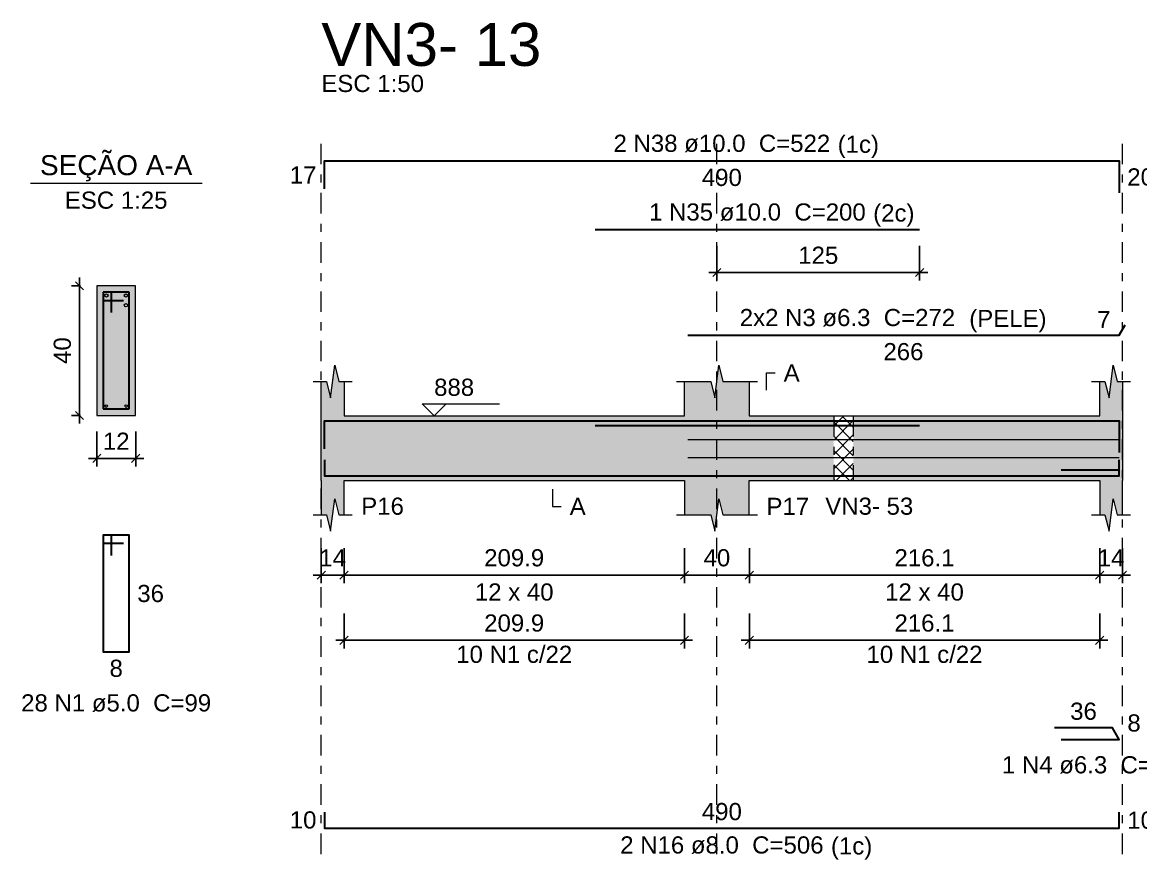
# Model space of a CAD drawing. Header units: millimetres. Extents: x -8 to 605, y -494 to 220.
# Drawn here: x 228.43 to 242.22, y -451.75 to -441.42 of the extents above; entities that cross this region are included whole.
import ezdxf

# ---------------------------------------------------------------- set-up
doc = ezdxf.new("R2010")
doc.units = ezdxf.units.MM
doc.header["$MEASUREMENT"] = 0
doc.linetypes.add('DASHDOT', pattern=[2.54, 1.27, -0.635, 0, -0.635])
doc.linetypes.add('NULL', pattern=[0])
for name, color, linetype, lineweight in [('Descrição da armadura', 7, 'Continuous', 0), ('DT-Arm complementar', 5, 'Continuous', 5), ('DT-Barras na forma', 7, 'Continuous', 30), ('DT-Barras no corte', 5, 'Continuous', 5), ('DT-Barras rebatidas', 7, 'Continuous', 30), ('DT-Cotas', 7, 'Continuous', 5), ('DT-Forma', 5, 'Continuous', 5), ('DT-Hachura forma vigas', 252, 'Continuous', 5), ('DT-Hachura intersecção vigas', 9, 'Continuous', 5), ('DT-Hachura seção vigas', 252, 'Continuous', 5), ('DT-Pontilhado', 9, 'DASHDOT', 5), ('DT-Textos', 7, 'Continuous', 5), ('DT-Título', 5, 'Continuous', 20), ('Textos armaduras', 7, 'Continuous', 0)]:
    doc.layers.add(name, color=color, linetype=linetype, lineweight=lineweight)
doc.styles.add('Arial', font='arial.ttf')
doc.dimstyles.new('UM_25.000000', dxfattribs={"dimtxt": 0.18, "dimasz": 0.1, "dimexe": 0.1, "dimexo": 0.2, "dimgap": 0, "dimtad": 1, "dimtih": 1, "dimtoh": 1, "dimdec": 1, "dimlfac": 25, "dimzin": 0, "dimdsep": 46, "dimtxsty": 'Standard', "dimcen": 0.09, "dimdle": 0.1, "dimadec": 1, "dimazin": 2, "dimtfac": 1, "dimtdec": 4, "dimtofl": 0, "dimtmove": 0, "dimatfit": 3, "dimfxl": 1, "dimtolj": 1, "dimarcsym": 0})
doc.dimstyles.new('UM_50.000000', dxfattribs={"dimtxt": 0.18, "dimasz": 0.1, "dimexe": 0.1, "dimexo": 0.2, "dimgap": 0, "dimtad": 1, "dimtih": 1, "dimtoh": 1, "dimdec": 1, "dimlfac": 50, "dimzin": 0, "dimdsep": 46, "dimtxsty": 'Standard', "dimcen": 0.09, "dimdle": 0.1, "dimadec": 1, "dimazin": 2, "dimtfac": 1, "dimtdec": 4, "dimtofl": 0, "dimtmove": 0, "dimatfit": 3, "dimfxl": 1, "dimtolj": 1, "dimarcsym": 0})

# ---------------------------------------------------------------- blocks, each defined once
blk = doc.blocks.new('_Oblique')
at = {"color": 0, "linetype": 'ByBlock', "lineweight": -2}
blk.add_line((-0.5, -0.5), (0.5, 0.5), dxfattribs=at)
blk = doc.blocks.new('*D4699')
at = {"layer": 'Defpoints', "color": 0, "transparency": 16777216}
for p in [(229.134, -444.668), (229.346, -444.668), (229.346, -446.268)]:
    blk.add_point(p, dxfattribs=at)
at = {"layer": 'DT-Cotas', "color": 0, "lineweight": -2, "transparency": 16777216}
for p, q in [((229.134, -446.368), (229.134, -444.568)), ((229.146, -444.668), (229.034, -444.668)), ((229.146, -446.268), (229.034, -446.268))]:
    blk.add_line(p, q, dxfattribs=at)
at = {"layer": 'DT-Cotas', "color": 0, "lineweight": -2, "transparency": 16777216, "xscale": 0.1, "yscale": 0.1, "zscale": 0.1}
for p, rotation in [((229.134, -444.668), 90), ((229.134, -446.268), 270)]:
    blk.add_blockref('_Oblique', p, dxfattribs=dict(at, rotation=rotation))
at = {"layer": 'DT-Cotas', "color": 7, "transparency": 16777216, "insert": (228.922, -445.468), "char_height": 0.2118, "attachment_point": 5, "rotation": 90, "style": 'Arial'}
blk.add_mtext('\\A1;40', dxfattribs=at)
blk = doc.blocks.new('*D4700')
at = {"layer": 'Defpoints', "color": 0, "transparency": 16777216}
for p in [(229.346, -446.268), (229.826, -446.268), (229.826, -446.798)]:
    blk.add_point(p, dxfattribs=at)
at = {"layer": 'DT-Cotas', "color": 0, "lineweight": -2, "transparency": 16777216}
for p, q in [((229.346, -446.468), (229.346, -446.898)), ((229.826, -446.468), (229.826, -446.898)), ((229.246, -446.798), (229.926, -446.798))]:
    blk.add_line(p, q, dxfattribs=at)
at = {"layer": 'DT-Cotas', "color": 0, "lineweight": -2, "transparency": 16777216, "xscale": 0.1, "yscale": 0.1, "zscale": 0.1, "rotation": 180}
blk.add_blockref('_Oblique', (229.346, -446.798), dxfattribs=at)
at = {"layer": 'DT-Cotas', "color": 0, "lineweight": -2, "transparency": 16777216, "xscale": 0.1, "yscale": 0.1, "zscale": 0.1}
blk.add_blockref('_Oblique', (229.826, -446.798), dxfattribs=at)
at = {"layer": 'DT-Cotas', "color": 7, "transparency": 16777216, "insert": (229.586, -446.586), "char_height": 0.2118, "attachment_point": 5, "rotation": 0.0057, "style": 'Arial'}
blk.add_mtext('\\A1;12', dxfattribs=at)
blk = doc.blocks.new('*D4731')
at = {"layer": 'Defpoints', "color": 0, "transparency": 16777216}
for p in [(232.115, -447.708), (232.395, -447.708), (232.395, -448.238)]:
    blk.add_point(p, dxfattribs=at)
at = {"layer": 'DT-Cotas', "color": 0, "lineweight": -2, "transparency": 16777216}
for p, q in [((232.115, -447.908), (232.115, -448.338)), ((232.395, -447.908), (232.395, -448.338)), ((232.015, -448.238), (232.495, -448.238))]:
    blk.add_line(p, q, dxfattribs=at)
at = {"layer": 'DT-Cotas', "color": 0, "lineweight": -2, "transparency": 16777216, "xscale": 0.1, "yscale": 0.1, "zscale": 0.1, "rotation": 180}
blk.add_blockref('_Oblique', (232.115, -448.238), dxfattribs=at)
at = {"layer": 'DT-Cotas', "color": 0, "lineweight": -2, "transparency": 16777216, "xscale": 0.1, "yscale": 0.1, "zscale": 0.1}
blk.add_blockref('_Oblique', (232.395, -448.238), dxfattribs=at)
at = {"layer": 'DT-Cotas', "color": 7, "transparency": 16777216, "insert": (232.255, -448.026), "char_height": 0.2118, "attachment_point": 5, "rotation": 0.0057, "style": 'Arial'}
blk.add_mtext('\\A1;14', dxfattribs=at)
blk = doc.blocks.new('*D4732')
at = {"layer": 'Defpoints', "color": 0, "transparency": 16777216}
for p in [(232.395, -447.708), (236.594, -447.708), (236.594, -448.238)]:
    blk.add_point(p, dxfattribs=at)
at = {"layer": 'DT-Cotas', "color": 0, "lineweight": -2, "transparency": 16777216}
for p, q in [((232.395, -447.908), (232.395, -448.338)), ((236.594, -447.908), (236.594, -448.338)), ((232.295, -448.238), (236.694, -448.238))]:
    blk.add_line(p, q, dxfattribs=at)
at = {"layer": 'DT-Cotas', "color": 0, "lineweight": -2, "transparency": 16777216, "xscale": 0.1, "yscale": 0.1, "zscale": 0.1, "rotation": 180}
blk.add_blockref('_Oblique', (232.395, -448.238), dxfattribs=at)
at = {"layer": 'DT-Cotas', "color": 0, "lineweight": -2, "transparency": 16777216, "xscale": 0.1, "yscale": 0.1, "zscale": 0.1}
blk.add_blockref('_Oblique', (236.594, -448.238), dxfattribs=at)
at = {"layer": 'DT-Cotas', "color": 7, "transparency": 16777216, "insert": (234.494, -448.026), "char_height": 0.2118, "attachment_point": 5, "rotation": 0.0057, "style": 'Arial'}
blk.add_mtext('\\A1;209.9', dxfattribs=at)
blk = doc.blocks.new('*D4733')
at = {"layer": 'Defpoints', "color": 0, "transparency": 16777216}
for p in [(236.594, -447.708), (237.394, -447.708), (237.394, -448.238)]:
    blk.add_point(p, dxfattribs=at)
at = {"layer": 'DT-Cotas', "color": 0, "lineweight": -2, "transparency": 16777216}
for p, q in [((236.594, -447.908), (236.594, -448.338)), ((237.394, -447.908), (237.394, -448.338)), ((236.494, -448.238), (237.494, -448.238))]:
    blk.add_line(p, q, dxfattribs=at)
at = {"layer": 'DT-Cotas', "color": 0, "lineweight": -2, "transparency": 16777216, "xscale": 0.1, "yscale": 0.1, "zscale": 0.1, "rotation": 180}
blk.add_blockref('_Oblique', (236.594, -448.238), dxfattribs=at)
at = {"layer": 'DT-Cotas', "color": 0, "lineweight": -2, "transparency": 16777216, "xscale": 0.1, "yscale": 0.1, "zscale": 0.1}
blk.add_blockref('_Oblique', (237.394, -448.238), dxfattribs=at)
at = {"layer": 'DT-Cotas', "color": 7, "transparency": 16777216, "insert": (236.994, -448.026), "char_height": 0.2118, "attachment_point": 5, "rotation": 0.0057, "style": 'Arial'}
blk.add_mtext('\\A1;40', dxfattribs=at)
blk = doc.blocks.new('*D4734')
at = {"layer": 'Defpoints', "color": 0, "transparency": 16777216}
for p in [(237.394, -447.708), (241.715, -447.708), (241.715, -448.238)]:
    blk.add_point(p, dxfattribs=at)
at = {"layer": 'DT-Cotas', "color": 0, "lineweight": -2, "transparency": 16777216}
for p, q in [((237.394, -447.908), (237.394, -448.338)), ((241.715, -447.908), (241.715, -448.338)), ((237.294, -448.238), (241.815, -448.238))]:
    blk.add_line(p, q, dxfattribs=at)
at = {"layer": 'DT-Cotas', "color": 0, "lineweight": -2, "transparency": 16777216, "xscale": 0.1, "yscale": 0.1, "zscale": 0.1, "rotation": 180}
blk.add_blockref('_Oblique', (237.394, -448.238), dxfattribs=at)
at = {"layer": 'DT-Cotas', "color": 0, "lineweight": -2, "transparency": 16777216, "xscale": 0.1, "yscale": 0.1, "zscale": 0.1}
blk.add_blockref('_Oblique', (241.715, -448.238), dxfattribs=at)
at = {"layer": 'DT-Cotas', "color": 7, "transparency": 16777216, "insert": (239.554, -448.026), "char_height": 0.2118, "attachment_point": 5, "rotation": 0.0057, "style": 'Arial'}
blk.add_mtext('\\A1;216.1', dxfattribs=at)
blk = doc.blocks.new('*D4735')
at = {"layer": 'Defpoints', "color": 0, "transparency": 16777216}
for p in [(241.715, -447.708), (241.995, -447.708), (241.995, -448.238)]:
    blk.add_point(p, dxfattribs=at)
at = {"layer": 'DT-Cotas', "color": 0, "lineweight": -2, "transparency": 16777216}
for p, q in [((241.715, -447.908), (241.715, -448.338)), ((241.995, -447.908), (241.995, -448.338)), ((241.615, -448.238), (242.095, -448.238))]:
    blk.add_line(p, q, dxfattribs=at)
at = {"layer": 'DT-Cotas', "color": 0, "lineweight": -2, "transparency": 16777216, "xscale": 0.1, "yscale": 0.1, "zscale": 0.1, "rotation": 180}
blk.add_blockref('_Oblique', (241.715, -448.238), dxfattribs=at)
at = {"layer": 'DT-Cotas', "color": 0, "lineweight": -2, "transparency": 16777216, "xscale": 0.1, "yscale": 0.1, "zscale": 0.1}
blk.add_blockref('_Oblique', (241.995, -448.238), dxfattribs=at)
at = {"layer": 'DT-Cotas', "color": 7, "transparency": 16777216, "insert": (241.855, -448.026), "char_height": 0.2118, "attachment_point": 5, "rotation": 0.0057, "style": 'Arial'}
blk.add_mtext('\\A1;14', dxfattribs=at)
blk = doc.blocks.new('*D4736')
at = {"layer": 'Defpoints', "color": 0, "transparency": 16777216}
for p in [(236.994, -443.975), (239.494, -443.975), (239.494, -444.505)]:
    blk.add_point(p, dxfattribs=at)
at = {"layer": 'DT-Cotas', "color": 0, "lineweight": -2, "transparency": 16777216}
for p, q in [((236.994, -444.175), (236.994, -444.605)), ((239.494, -444.175), (239.494, -444.605)), ((236.894, -444.505), (239.594, -444.505))]:
    blk.add_line(p, q, dxfattribs=at)
at = {"layer": 'DT-Cotas', "color": 0, "lineweight": -2, "transparency": 16777216, "xscale": 0.1, "yscale": 0.1, "zscale": 0.1, "rotation": 180}
blk.add_blockref('_Oblique', (236.994, -444.505), dxfattribs=at)
at = {"layer": 'DT-Cotas', "color": 0, "lineweight": -2, "transparency": 16777216, "xscale": 0.1, "yscale": 0.1, "zscale": 0.1}
blk.add_blockref('_Oblique', (239.494, -444.505), dxfattribs=at)
at = {"layer": 'DT-Cotas', "color": 7, "transparency": 16777216, "insert": (238.244, -444.293), "char_height": 0.2118, "attachment_point": 5, "rotation": 0.0057, "style": 'Arial'}
blk.add_mtext('\\A1;125', dxfattribs=at)
blk = doc.blocks.new('*D4739')
at = {"layer": 'Defpoints', "color": 0, "transparency": 16777216}
for p in [(232.395, -448.513), (236.594, -448.513), (236.594, -449.043)]:
    blk.add_point(p, dxfattribs=at)
at = {"layer": 'DT-Cotas', "color": 0, "lineweight": -2, "transparency": 16777216}
for p, q in [((232.395, -448.713), (232.395, -449.143)), ((236.594, -448.713), (236.594, -449.143)), ((232.295, -449.043), (236.694, -449.043))]:
    blk.add_line(p, q, dxfattribs=at)
at = {"layer": 'DT-Cotas', "color": 0, "lineweight": -2, "transparency": 16777216, "xscale": 0.1, "yscale": 0.1, "zscale": 0.1, "rotation": 180}
blk.add_blockref('_Oblique', (232.395, -449.043), dxfattribs=at)
at = {"layer": 'DT-Cotas', "color": 0, "lineweight": -2, "transparency": 16777216, "xscale": 0.1, "yscale": 0.1, "zscale": 0.1}
blk.add_blockref('_Oblique', (236.594, -449.043), dxfattribs=at)
at = {"layer": 'DT-Cotas', "color": 7, "transparency": 16777216, "insert": (234.494, -448.831), "char_height": 0.2118, "attachment_point": 5, "rotation": 0.0057, "style": 'Arial'}
blk.add_mtext('\\A1;209.9', dxfattribs=at)
blk = doc.blocks.new('*D4740')
at = {"layer": 'Defpoints', "color": 0, "transparency": 16777216}
for p in [(237.394, -448.513), (241.715, -448.513), (241.715, -449.043)]:
    blk.add_point(p, dxfattribs=at)
at = {"layer": 'DT-Cotas', "color": 0, "lineweight": -2, "transparency": 16777216}
for p, q in [((237.394, -448.713), (237.394, -449.143)), ((241.715, -448.713), (241.715, -449.143)), ((237.294, -449.043), (241.815, -449.043))]:
    blk.add_line(p, q, dxfattribs=at)
at = {"layer": 'DT-Cotas', "color": 0, "lineweight": -2, "transparency": 16777216, "xscale": 0.1, "yscale": 0.1, "zscale": 0.1, "rotation": 180}
blk.add_blockref('_Oblique', (237.394, -449.043), dxfattribs=at)
at = {"layer": 'DT-Cotas', "color": 0, "lineweight": -2, "transparency": 16777216, "xscale": 0.1, "yscale": 0.1, "zscale": 0.1}
blk.add_blockref('_Oblique', (241.715, -449.043), dxfattribs=at)
at = {"layer": 'DT-Cotas', "color": 7, "transparency": 16777216, "insert": (239.554, -448.831), "char_height": 0.2118, "attachment_point": 5, "rotation": 0.0057, "style": 'Arial'}
blk.add_mtext('\\A1;216.1', dxfattribs=at)

msp = doc.modelspace()

# ---------------------------------------------------------------- hatches: boundary and pattern name
at = {"layer": 'DT-Hachura forma vigas', "linetype": 'Continuous'}
for points in [[(237.3937, -447.073), (238.4351, -447.073), (238.4351, -446.273), (237.3937, -446.273), (237.3937, -445.8494), (237.0687, -445.8494), (237.0187, -445.6494), (236.9687, -446.0494), (236.9187, -445.8494), (236.5937, -445.8494), (236.5937, -446.273), (232.3951, -446.273), (232.3951, -445.8494), (232.3301, -445.8494), (232.2801, -445.6494), (232.2301, -446.0494), (232.1801, -445.8494), (232.1151, -445.8494), (232.1151, -446.273), (232.1151, -447.073), (232.1151, -447.4966), (232.1801, -447.4966), (232.2301, -447.6966), (232.2801, -447.2966), (232.3301, -447.4966), (232.3951, -447.4966), (232.3951, -447.073), (236.5937, -447.073), (236.5937, -447.4966), (236.9187, -447.4966), (236.9687, -447.6966), (237.0187, -447.2966), (237.0687, -447.4966), (237.3937, -447.4966), (237.3937, -447.073)], [(241.9951, -447.4966), (241.9951, -447.073), (241.9951, -446.273), (241.9951, -445.8494), (241.9301, -445.8494), (241.8801, -445.6494), (241.8301, -446.0494), (241.7801, -445.8494), (241.7151, -445.8494), (241.7151, -446.273), (238.6751, -446.273), (238.6751, -447.073), (241.7151, -447.073), (241.7151, -447.4966), (241.7801, -447.4966), (241.8301, -447.6966), (241.8801, -447.2966), (241.9301, -447.4966), (241.9951, -447.4966)]]:
    msp.add_hatch(color=252, dxfattribs=at).paths.add_polyline_path(points)
at = {"layer": 'DT-Hachura intersecção vigas', "linetype": 'Continuous'}
h = msp.add_hatch(dxfattribs=at)
h.set_pattern_fill('ANSI37', color=9, style=0)
h.set_pattern_definition([(45, (210.17421, -485.6166), (-0.08838835, 0.08838835), []), (135, (210.17421, -485.6166), (-0.08838835, -0.08838835), [])])
h.paths.add_polyline_path([(238.4351, -447.073), (238.6751, -447.073), (238.6751, -446.273), (238.4351, -446.273), (238.4351, -447.073)])
at = {"layer": 'DT-Hachura seção vigas', "linetype": 'Continuous'}
msp.add_hatch(color=252, dxfattribs=at).paths.add_polyline_path([(229.3456, -446.2682), (229.3456, -446.2682), (229.8256, -446.2682), (229.8256, -444.6682), (229.3456, -444.6682), (229.3456, -446.2682)])

# ---------------------------------------------------------------- linework, layer by layer
at = {"layer": 'DT-Arm complementar'}
for p, q in [((236.6337, -446.5644), (241.9551, -446.5644)), ((236.6337, -446.7857), (241.9551, -446.7857))]:
    msp.add_line(p, q, dxfattribs=at)
at = {"layer": 'DT-Barras na forma'}
for p, q in [((229.5256, -444.7482), (229.4256, -444.7482)), ((229.4256, -444.7482), (229.4256, -446.1882)), ((229.7456, -444.7482), (229.4256, -444.7482)), ((229.4256, -444.7482), (229.4256, -444.8482)), ((229.5256, -444.9982), (229.5256, -444.7482)), ((229.7456, -446.1882), (229.7456, -444.7482)), ((229.4256, -444.8482), (229.6756, -444.8482)), ((229.4256, -446.1882), (229.7456, -446.1882)), ((241.9551, -446.9424), (241.2405, -446.9424))]:
    msp.add_line(p, q, dxfattribs=at)
for points in [[(232.1551, -446.6784), (232.1551, -446.333), (241.9551, -446.333), (241.9551, -446.7275)], [(235.4937, -446.393), (239.4937, -446.393)], [(232.1551, -446.815), (232.1551, -447.015), (241.9551, -447.015), (241.9551, -446.815)]]:
    msp.add_lwpolyline(points, dxfattribs=at)
at = {"layer": 'DT-Barras no corte'}
for centre, radius in [((229.4656, -444.7882), 0.02), ((229.7056, -444.7882), 0.02), ((229.7056, -444.9082), 0.02), ((229.4616, -446.1522), 0.016), ((229.7096, -446.1522), 0.016)]:
    msp.add_circle(centre, radius, dxfattribs=at)
at = {"layer": 'DT-Barras rebatidas'}
for points in [[(232.1551, -443.4731), (232.1551, -443.1278), (241.9551, -443.1278), (241.9551, -443.5223)], [(235.4937, -443.975), (239.4937, -443.975)], [(236.6337, -445.2776), (241.9551, -445.2776), (242.0276, -445.1521)], [(229.5256, -447.9949), (229.5256, -447.7449), (229.4256, -447.7449), (229.4256, -449.1849), (229.7456, -449.1849), (229.7456, -447.7449), (229.4256, -447.7449), (229.4256, -447.8449), (229.6756, -447.8449)], [(241.2405, -450.267), (241.9551, -450.267), (241.8725, -450.1239), (241.1579, -450.1239)], [(232.1551, -451.1621), (232.1551, -451.3621), (241.9551, -451.3621), (241.9551, -451.1621)]]:
    msp.add_lwpolyline(points, dxfattribs=at)
at = {"layer": 'DT-Forma'}
for p, q in [((229.8256, -444.6682), (229.3456, -444.6682)), ((229.3456, -444.6682), (229.3456, -446.2682)), ((229.8256, -446.2682), (229.8256, -444.6682)), ((232.2301, -446.0494), (232.2801, -445.6494)), ((232.2801, -445.6494), (232.3301, -445.8494)), ((236.9687, -446.0494), (237.0187, -445.6494)), ((237.0187, -445.6494), (237.0687, -445.8494)), ((241.8301, -446.0494), (241.8801, -445.6494)), ((241.8801, -445.6494), (241.9301, -445.8494)), ((232.0151, -445.8494), (232.1801, -445.8494)), ((232.1151, -446.273), (232.1151, -445.8494)), ((232.1801, -445.8494), (232.2301, -446.0494)), ((232.3301, -445.8494), (232.4951, -445.8494)), ((232.3951, -445.8494), (232.3951, -446.273)), ((236.4937, -445.8494), (236.9187, -445.8494)), ((236.5937, -446.273), (236.5937, -445.8494)), ((236.9187, -445.8494), (236.9687, -446.0494)), ((237.0687, -445.8494), (237.4937, -445.8494)), ((237.3937, -445.8494), (237.3937, -446.273)), ((241.6151, -445.8494), (241.7801, -445.8494)), ((241.7151, -446.273), (241.7151, -445.8494)), ((241.7801, -445.8494), (241.8301, -446.0494)), ((241.9301, -445.8494), (242.0951, -445.8494)), ((241.9951, -445.8494), (241.9951, -446.273)), ((229.3456, -446.2682), (229.8256, -446.2682)), ((232.3951, -446.273), (236.5937, -446.273)), ((237.3938, -446.273), (238.4351, -446.273)), ((238.4351, -446.273), (238.6751, -446.273)), ((238.6751, -446.273), (241.7151, -446.273)), ((232.1151, -447.073), (232.1151, -447.4966)), ((232.3951, -447.4966), (232.3951, -447.073)), ((232.3951, -447.073), (236.5937, -447.073)), ((236.5937, -447.073), (236.5937, -447.4966)), ((237.3938, -447.4966), (237.3938, -447.073)), ((237.3938, -447.073), (238.4351, -447.073)), ((238.4351, -447.073), (238.6751, -447.073)), ((238.6751, -447.073), (241.7151, -447.073)), ((241.7151, -447.073), (241.7151, -447.4966)), ((241.9951, -447.4966), (241.9951, -447.073)), ((232.2301, -447.6966), (232.2801, -447.2966)), ((232.2801, -447.2966), (232.3301, -447.4966)), ((236.9687, -447.6966), (237.0187, -447.2966)), ((237.0187, -447.2966), (237.0687, -447.4966)), ((241.8301, -447.6966), (241.8801, -447.2966)), ((241.8801, -447.2966), (241.9301, -447.4966)), ((232.0151, -447.4966), (232.1801, -447.4966)), ((232.1801, -447.4966), (232.2301, -447.6966)), ((232.3301, -447.4966), (232.4951, -447.4966)), ((236.4937, -447.4966), (236.9187, -447.4966)), ((236.9187, -447.4966), (236.9687, -447.6966)), ((237.0687, -447.4966), (237.4938, -447.4966)), ((241.6151, -447.4966), (241.7801, -447.4966)), ((241.7801, -447.4966), (241.8301, -447.6966)), ((241.9301, -447.4966), (242.0951, -447.4966))]:
    msp.add_line(p, q, dxfattribs=at)
at = {"layer": 'DT-Forma', "linetype": 'Continuous'}
for p, q in [((232.1151, -447.073), (232.1151, -446.273)), ((241.9951, -446.273), (241.9951, -447.073))]:
    msp.add_line(p, q, dxfattribs=at)
at = {"layer": 'DT-Pontilhado', "ltscale": 0.2}
for p, q in [((232.1151, -451.6798), (232.1151, -442.916)), ((236.9937, -451.6798), (236.9937, -442.916)), ((241.9951, -451.6798), (241.9951, -442.916)), ((238.4351, -446.273), (238.4351, -447.073)), ((238.6751, -446.273), (238.6751, -447.073))]:
    msp.add_line(p, q, dxfattribs=at)
at = {"layer": 'DT-Textos'}
msp.add_line((228.5266, -443.4033), (230.6446, -443.4033), dxfattribs=at)
for points in [[(237.6056, -445.9553), (237.6056, -445.7435), (237.7115, -445.7435)], [(233.6547, -446.1248), (233.5064, -446.273), (233.3582, -446.1248), (234.3113, -446.1248)], [(234.9673, -447.1789), (234.9673, -447.3907), (235.0732, -447.3907)]]:
    msp.add_lwpolyline(points, dxfattribs=at)

# ---------------------------------------------------------------- texts
at = {"layer": 'Descrição da armadura', "linetype": 'NULL', "char_height": 0.2118, "attachment_point": 8, "line_spacing_factor": 0.9, "style": 'Arial'}
for s, insert, width in [('2 N38 ø10.0  C=522', (237.0553, -443.0215), 5.344721), ('1 N35 ø10.0  C=200', (237.4933, -443.8695), 5.344721), ('2x2 N3 ø6.3  C=272', (238.6039, -445.1715), 5.311789), ('10 N1 c/22', (234.4944, -449.3245), 2.86156), ('10 N1 c/22', (239.5544, -449.3245), 2.86156), ('28 N1 ø5.0  C=99', (229.5852, -449.9265), 4.686721), ('1 N4 ø6.3  C=76', (241.5983, -450.6905), 4.35772), ('2 N16 ø8.0  C=506', (237.0553, -451.6795), 5.015721)]:
    msp.add_mtext(s, dxfattribs=dict(at, insert=insert, width=width))
at = {"layer": 'DT-Textos', "linetype": 'NULL', "line_spacing_factor": 0.798, "style": 'Arial'}
for s, insert, char_height, width, attachment_point in [('ESC 1:50', (232.1153, -442.2805), 0.2118, 2.532883, 7), ('(1c)', (238.4833, -443.0914), 0.2118, 1.018965, 7), ('SEÇÃO A-A', (229.5852, -443.3794), 0.2471, 3.760741, 8), ('ESC 1:25', (229.5852, -443.7205), 0.2118, 2.532883, 8), ('(2c)', (238.9213, -443.9394), 0.2118, 1.018965, 7), ('(PELE)', (240.1059, -445.2414), 0.2118, 1.907491, 7), ('A', (237.8173, -445.8495), 0.2118, 0.394865, 7), ('888', (233.5063, -446.0295), 0.2118, 0.987001, 7), ('P16', (232.6073, -447.4965), 0.2118, 1.052866, 7), ('A', (235.1787, -447.4965), 0.2118, 0.394865, 7), ('P17', (237.6053, -447.4965), 0.2118, 1.052866, 7), ('VN3- 53', (238.3302, -447.4965), 0.2118, 2.170627, 7), ('12 x 40', (234.4943, -448.5555), 0.2118, 1.940747, 8), ('12 x 40', (239.5543, -448.5555), 0.2118, 1.940747, 8), ('(1c)', (238.4003, -451.7494), 0.2118, 1.018965, 7)]:
    msp.add_mtext(s, dxfattribs=dict(at, insert=insert, char_height=char_height, width=width, attachment_point=attachment_point))
at = {"layer": 'DT-Título', "linetype": 'NULL', "insert": (232.1153, -441.9627), "char_height": 0.5295, "width": 5.426568, "attachment_point": 7, "line_spacing_factor": 0.798, "style": 'Arial'}
msp.add_mtext('VN3- 13', dxfattribs=at)
at = {"layer": 'Textos armaduras', "linetype": 'NULL', "char_height": 0.2118, "line_spacing_factor": 0.9, "style": 'Arial'}
for s, insert, width, attachment_point in [('17', (232.0551, -443.4064), 1.058001, 9), ('490', (237.0551, -443.2251), 1.387001, 2), ('20', (242.0551, -443.2191), 1.058001, 1), ('7', (241.8489, -445.191), 0.729, 9), ('266', (239.2944, -445.3749), 1.387001, 2), ('36', (229.8456, -448.359), 1.058001, 1), ('8', (229.5856, -449.2822), 0.729, 2), ('36', (241.5152, -450.0266), 1.058001, 8), ('8', (242.0563, -450.1716), 0.729, 7), ('490', (237.0551, -451.2648), 1.387001, 8), ('10', (232.0551, -451.368), 1.058001, 9), ('10', (242.0551, -451.1562), 1.058001, 1)]:
    msp.add_mtext(s, dxfattribs=dict(at, insert=insert, width=width, attachment_point=attachment_point))

# ---------------------------------------------------------------- dimensions: what is measured, and where the dimension line sits
at = {"layer": 'DT-Cotas'}
for base, p1, p2, dimstyle, override, picture, middle in [((239.4937, -444.5045), (236.9937, -443.975), (239.4937, -443.975), 'UM_50.000000', {"dimtxt": 0.2118, "dimasz": 0.1, "dimexe": 0.1, "dimexo": 0.2, "dimtad": 1, "dimtih": 0, "dimtoh": 0, "dimdec": 1, "dimlfac": 50, "dimzin": 8, "dimtxsty": 'Arial', "dimblk": 'Oblique', "dimblk1": 'Oblique', "dimblk2": 'Oblique', "dimsah": 1, "dimdle": 0.1, "dimse1": 0, "dimse2": 0, "dimclrt": 7, "dimadec": 1, "dimazin": 3, "dimtmove": 2, "dimldrblk": 'Oblique'}, '*D4736', (238.2437, -444.2927)), ((229.8256, -446.7977), (229.3456, -446.2682), (229.8256, -446.2682), 'UM_25.000000', {"dimtxt": 0.2118, "dimasz": 0.1, "dimexe": 0.1, "dimexo": 0.2, "dimtad": 1, "dimtih": 0, "dimtoh": 0, "dimdec": 1, "dimlfac": 25, "dimzin": 8, "dimtxsty": 'Arial', "dimblk": 'Oblique', "dimblk1": 'Oblique', "dimblk2": 'Oblique', "dimsah": 1, "dimdle": 0.1, "dimse1": 0, "dimse2": 0, "dimclrt": 7, "dimadec": 1, "dimazin": 3, "dimtmove": 2, "dimldrblk": 'Oblique'}, '*D4700', (229.5856, -446.5859)), ((232.3951, -448.2379), (232.1151, -447.7084), (232.3951, -447.7084), 'UM_50.000000', {"dimtxt": 0.2118, "dimasz": 0.1, "dimexe": 0.1, "dimexo": 0.2, "dimtad": 1, "dimtih": 0, "dimtoh": 0, "dimdec": 1, "dimlfac": 50, "dimzin": 8, "dimtxsty": 'Arial', "dimblk": 'Oblique', "dimblk1": 'Oblique', "dimblk2": 'Oblique', "dimsah": 1, "dimdle": 0.1, "dimse1": 0, "dimse2": 0, "dimclrt": 7, "dimadec": 1, "dimazin": 3, "dimtmove": 2, "dimldrblk": 'Oblique'}, '*D4731', (232.2551, -448.0261)), ((236.5937, -448.2379), (232.3951, -447.7084), (236.5937, -447.7084), 'UM_50.000000', {"dimtxt": 0.2118, "dimasz": 0.1, "dimexe": 0.1, "dimexo": 0.2, "dimtad": 1, "dimtih": 0, "dimtoh": 0, "dimdec": 1, "dimlfac": 50, "dimzin": 8, "dimtxsty": 'Arial', "dimblk": 'Oblique', "dimblk1": 'Oblique', "dimblk2": 'Oblique', "dimsah": 1, "dimdle": 0.1, "dimse1": 0, "dimse2": 0, "dimclrt": 7, "dimadec": 1, "dimazin": 3, "dimtmove": 2, "dimldrblk": 'Oblique'}, '*D4732', (234.4944, -448.0261)), ((237.3938, -448.2379), (236.5937, -447.7084), (237.3938, -447.7084), 'UM_50.000000', {"dimtxt": 0.2118, "dimasz": 0.1, "dimexe": 0.1, "dimexo": 0.2, "dimtad": 1, "dimtih": 0, "dimtoh": 0, "dimdec": 1, "dimlfac": 50, "dimzin": 8, "dimtxsty": 'Arial', "dimblk": 'Oblique', "dimblk1": 'Oblique', "dimblk2": 'Oblique', "dimsah": 1, "dimdle": 0.1, "dimse1": 0, "dimse2": 0, "dimclrt": 7, "dimadec": 1, "dimazin": 3, "dimtmove": 2, "dimldrblk": 'Oblique'}, '*D4733', (236.9937, -448.0261)), ((241.7151, -448.2379), (237.3938, -447.7084), (241.7151, -447.7084), 'UM_50.000000', {"dimtxt": 0.2118, "dimasz": 0.1, "dimexe": 0.1, "dimexo": 0.2, "dimtad": 1, "dimtih": 0, "dimtoh": 0, "dimdec": 1, "dimlfac": 50, "dimzin": 8, "dimtxsty": 'Arial', "dimblk": 'Oblique', "dimblk1": 'Oblique', "dimblk2": 'Oblique', "dimsah": 1, "dimdle": 0.1, "dimse1": 0, "dimse2": 0, "dimclrt": 7, "dimadec": 1, "dimazin": 3, "dimtmove": 2, "dimldrblk": 'Oblique'}, '*D4734', (239.5544, -448.0261)), ((241.9951, -448.2379), (241.7151, -447.7084), (241.9951, -447.7084), 'UM_50.000000', {"dimtxt": 0.2118, "dimasz": 0.1, "dimexe": 0.1, "dimexo": 0.2, "dimtad": 1, "dimtih": 0, "dimtoh": 0, "dimdec": 1, "dimlfac": 50, "dimzin": 8, "dimtxsty": 'Arial', "dimblk": 'Oblique', "dimblk1": 'Oblique', "dimblk2": 'Oblique', "dimsah": 1, "dimdle": 0.1, "dimse1": 0, "dimse2": 0, "dimclrt": 7, "dimadec": 1, "dimazin": 3, "dimtmove": 2, "dimldrblk": 'Oblique'}, '*D4735', (241.8551, -448.0261)), ((236.5937, -449.0428), (232.3951, -448.5133), (236.5937, -448.5133), 'UM_50.000000', {"dimtxt": 0.2118, "dimasz": 0.1, "dimexe": 0.1, "dimexo": 0.2, "dimtad": 1, "dimtih": 0, "dimtoh": 0, "dimdec": 1, "dimlfac": 50, "dimzin": 8, "dimtxsty": 'Arial', "dimblk": 'Oblique', "dimblk1": 'Oblique', "dimblk2": 'Oblique', "dimsah": 1, "dimdle": 0.1, "dimse1": 0, "dimse2": 0, "dimclrt": 7, "dimadec": 1, "dimazin": 3, "dimtmove": 2, "dimldrblk": 'Oblique'}, '*D4739', (234.4944, -448.831)), ((241.7151, -449.0428), (237.3938, -448.5133), (241.7151, -448.5133), 'UM_50.000000', {"dimtxt": 0.2118, "dimasz": 0.1, "dimexe": 0.1, "dimexo": 0.2, "dimtad": 1, "dimtih": 0, "dimtoh": 0, "dimdec": 1, "dimlfac": 50, "dimzin": 8, "dimtxsty": 'Arial', "dimblk": 'Oblique', "dimblk1": 'Oblique', "dimblk2": 'Oblique', "dimsah": 1, "dimdle": 0.1, "dimse1": 0, "dimse2": 0, "dimclrt": 7, "dimadec": 1, "dimazin": 3, "dimtmove": 2, "dimldrblk": 'Oblique'}, '*D4740', (239.5544, -448.831))]:
    dim = msp.add_linear_dim(base=base, p1=p1, p2=p2, dimstyle=dimstyle, override=override, dxfattribs=at)
    dim.commit()
    dim.dimension.update_dxf_attribs({"geometry": picture, "text_midpoint": middle, "dimtype": 160, "text_rotation": 0.00573})
dim = msp.add_linear_dim(base=(229.1338, -444.6682), p1=(229.3456, -446.2682), p2=(229.3456, -444.6682), angle=90, dimstyle='UM_25.000000', override={"dimtxt": 0.2118, "dimasz": 0.1, "dimexe": 0.1, "dimexo": 0.2, "dimtad": 1, "dimtih": 0, "dimtoh": 0, "dimdec": 1, "dimlfac": 25, "dimzin": 8, "dimtxsty": 'Arial', "dimblk": 'Oblique', "dimblk1": 'Oblique', "dimblk2": 'Oblique', "dimsah": 1, "dimdle": 0.1, "dimse1": 0, "dimse2": 0, "dimclrt": 7, "dimadec": 1, "dimazin": 3, "dimtmove": 2, "dimldrblk": 'Oblique'}, dxfattribs=at)
dim.commit()
dim.dimension.update_dxf_attribs({"geometry": '*D4699', "text_midpoint": (228.922, -445.4682), "dimtype": 160, "text_rotation": 90})

doc.saveas('drawing.dxf')
